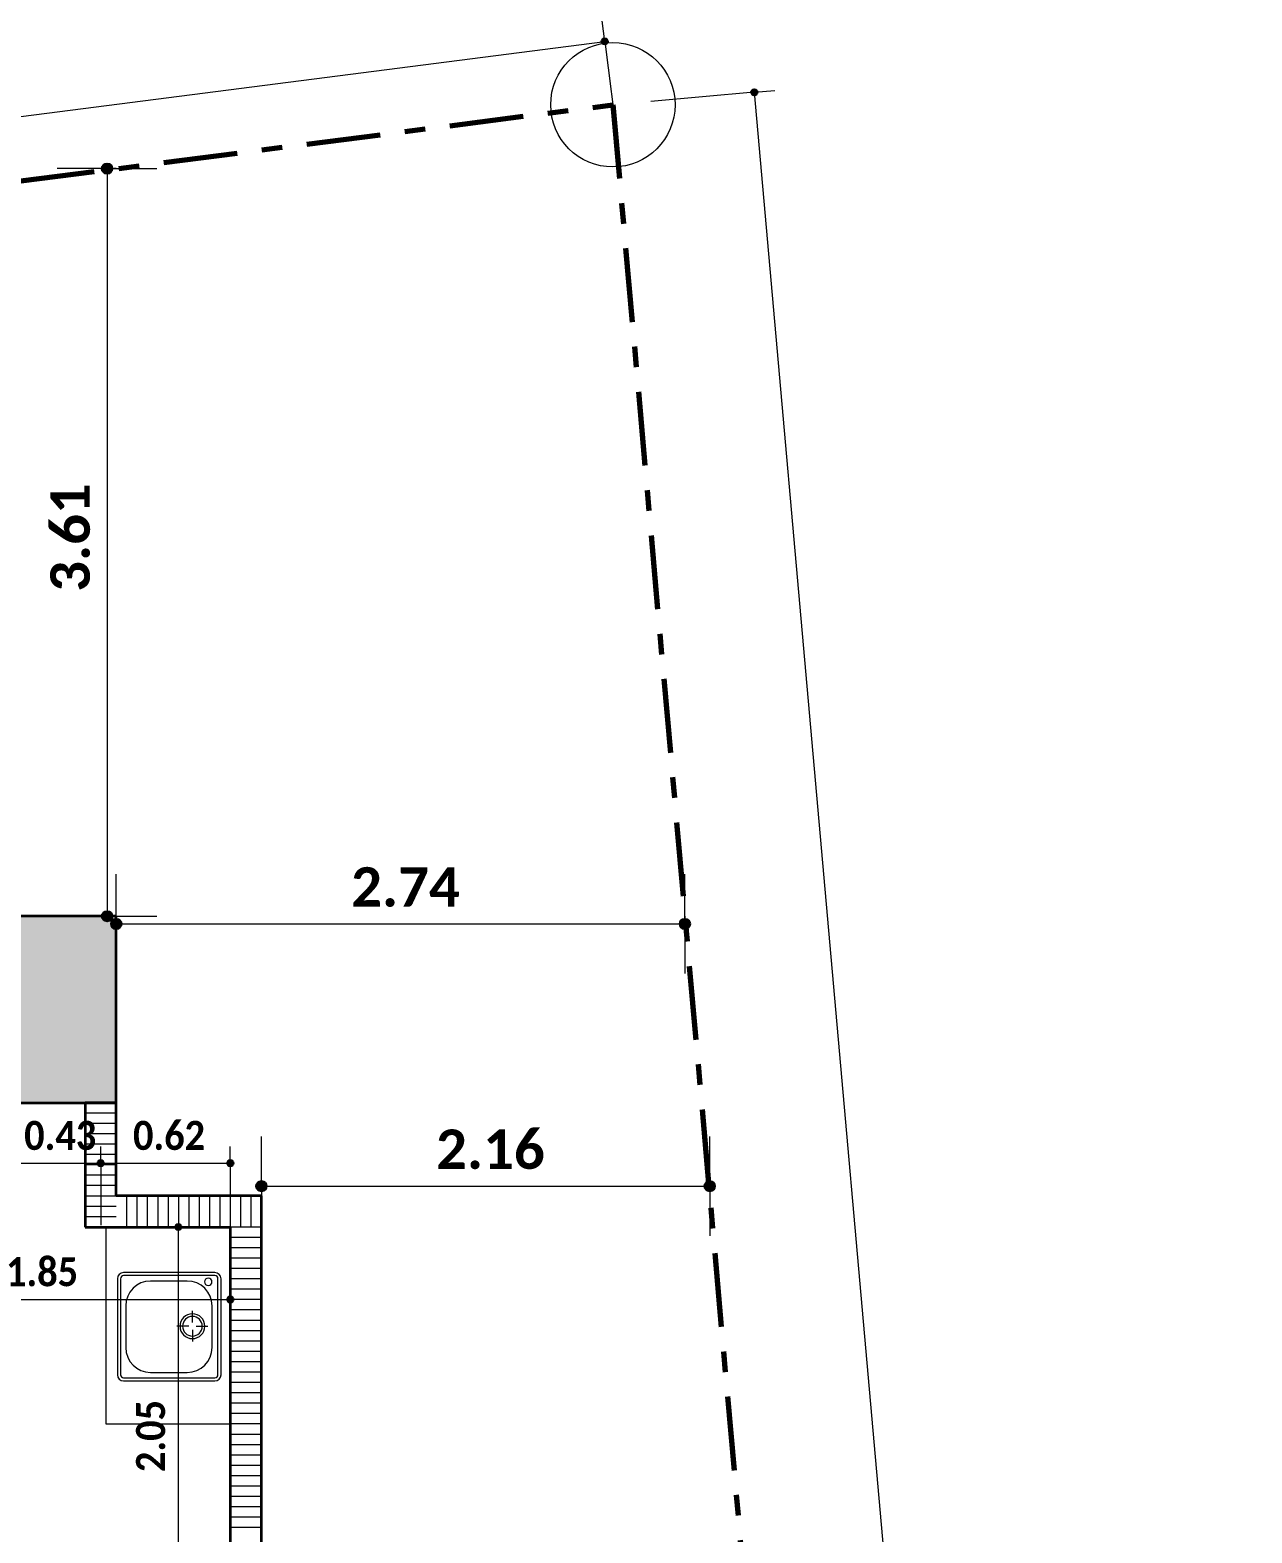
# Model space of a CAD drawing. Header units: metres. Extents: x -144 to 1000, y -717 to 29.
# Drawn here: x 801.36 to 807.26, y -551.35 to -544.1 of the extents above; entities that cross this region are included whole.
import ezdxf

# ---------------------------------------------------------------- set-up
doc = ezdxf.new("R2010")
doc.units = ezdxf.units.M
doc.linetypes.add('Dash Dot 3_16_', pattern=[0.595313, 0.357187, -0.119063, 0, -0.119063])
doc.layers.get('0').update_dxf_attribs({"color": 1})
for name, color, linetype, lineweight in [('A-ANNO-DIMS', 1, 'Continuous', 9), ('A-DETL', 1, 'Continuous', 9), ('A-DETL-THIN', 1, 'Continuous', 9), ('A-FLOR', 2, 'Continuous', 9), ('A-WALL', 4, 'Continuous', 9), ('P-SANR-FIXT', 1, 'Continuous', 9), ('S-COLS', 7, 'Continuous', 9)]:
    doc.layers.add(name, color=color, linetype=linetype, lineweight=lineweight)
doc.layers.add('A-WALL-PATT', color=7, linetype='Continuous', lineweight=35, true_color=0x9c9c9c)
doc.styles.add('Calibri_B_3', font='calibrib.ttf', dxfattribs={"height": 0.15})
doc.styles.add('Calibri_B_6', font='calibrib.ttf', dxfattribs={"width": 0.9})

# ---------------------------------------------------------------- blocks, each defined once
blk = doc.blocks.new('G')
at = {"layer": 'A-ANNO-DIMS', "lineweight": 25, "true_color": 0x0000ff}
h = blk.add_hatch(color=5, dxfattribs=at)
edge = h.paths.add_edge_path()
edge.add_arc((798.7265, -487.6486), 0.015, 0, 360)
h = blk.add_hatch(color=5, dxfattribs=at)
edge = h.paths.add_edge_path()
edge.add_arc((799.4475, -487.8937), 0.015, 0, 360)
h = blk.add_hatch(color=5, dxfattribs=at)
edge = h.paths.add_edge_path()
edge.add_arc((796.3261, -488.2624), 0.025, 0, 360)
h = blk.add_hatch(color=5, dxfattribs=at)
edge = h.paths.add_edge_path()
edge.add_arc((796.3261, -491.8694), 0.025, 0, 360)
h = blk.add_hatch(color=5, dxfattribs=at)
edge = h.paths.add_edge_path()
edge.add_arc((796.3708, -491.9066), 0.025, 0, 360)
h = blk.add_hatch(color=5, dxfattribs=at)
edge = h.paths.add_edge_path()
edge.add_arc((799.113, -491.9066), 0.025, 0, 360)
at = {"layer": 'A-ANNO-DIMS', "lineweight": 25}
h = blk.add_hatch(color=256, dxfattribs=at)
edge = h.paths.add_edge_path()
edge.add_arc((796.2958, -493.061), 0.015, 0, 360)
h = blk.add_hatch(color=256, dxfattribs=at)
edge = h.paths.add_edge_path()
edge.add_arc((796.2958, -493.061), 0.015, 0, 360)
h = blk.add_hatch(color=256, dxfattribs=at)
edge = h.paths.add_edge_path()
edge.add_arc((796.9206, -493.061), 0.015, 0, 360)
at = {"layer": 'A-ANNO-DIMS', "lineweight": 25, "true_color": 0x0000ff}
h = blk.add_hatch(color=5, dxfattribs=at)
edge = h.paths.add_edge_path()
edge.add_arc((797.0706, -493.172), 0.025, 0, 360)
h = blk.add_hatch(color=5, dxfattribs=at)
edge = h.paths.add_edge_path()
edge.add_arc((799.2327, -493.172), 0.025, 0, 360)
at = {"layer": 'A-ANNO-DIMS', "lineweight": 25}
h = blk.add_hatch(color=256, dxfattribs=at)
edge = h.paths.add_edge_path()
edge.add_arc((796.67, -493.3694), 0.015, 0, 360)
h = blk.add_hatch(color=256, dxfattribs=at)
edge = h.paths.add_edge_path()
edge.add_arc((796.9206, -493.7188), 0.015, 0, 360)
at = {"layer": 'S-COLS', "true_color": 0x5b5b5b}
h = blk.add_hatch(color=251, dxfattribs=at)
h.paths.add_polyline_path([(778.0708, -511.6194), (778.5708, -511.6194), (778.5708, -510.7194), (778.0708, -510.7194), (778.0708, -511.4434)])
h.paths.add_polyline_path([(796.3705, -511.6194), (796.3705, -510.7194), (795.8705, -510.7194), (795.8705, -511.6194), (796.3171, -511.6194)])
h.paths.add_polyline_path([(786.2708, -511.6194), (786.2708, -510.7194), (785.7708, -510.7194), (785.7708, -511.6194)])
h.paths.add_polyline_path([(778.1318, -503.9194), (778.5707, -503.9194), (778.5707, -503.2194), (778.0707, -503.2194), (778.0707, -503.9194)])
h.paths.add_polyline_path([(792.0709, -503.9194), (792.5709, -503.9194), (792.5707, -500.7694), (792.0709, -500.7694), (792.0709, -503.7694)])
h.paths.add_polyline_path([(795.9709, -503.9194), (796.3709, -503.9194), (796.3709, -503.2194), (795.9709, -503.2194), (795.9709, -503.7373)])
h.paths.add_polyline_path([(781.9705, -503.9194), (783.9707, -503.9194), (783.9704, -503.4194), (782.2705, -503.4194), (782.2705, -501.2694), (783.9709, -501.2694), (783.9709, -500.7694), (781.9705, -500.7694), (781.9705, -503.7722)])
h.paths.add_polyline_path([(786.2707, -503.9194), (786.2707, -503.0194), (785.7707, -503.0194), (785.7707, -503.9194), (785.9208, -503.9194)])
h.paths.add_polyline_path([(785.7709, -501.6694), (786.2709, -501.6694), (786.2709, -500.7694), (785.7709, -500.7694), (785.7709, -500.8094)])
h.paths.add_polyline_path([(778.0705, -501.4694), (778.5705, -501.4694), (778.5705, -500.7684), (778.0705, -500.7684), (778.0705, -500.8434)])
h.paths.add_polyline_path([(796.3708, -501.4694), (796.3709, -501.4694), (796.3708, -500.7684), (795.9709, -500.7694), (795.9709, -501.4694), (796.2464, -501.4694)])
h.paths.add_polyline_path([(786.1208, -492.7694), (786.2708, -492.7694), (786.2708, -491.8694), (785.7708, -491.8694), (785.7708, -492.7694), (786.0208, -492.7694)])
h.paths.add_polyline_path([(796.3708, -492.7694), (796.3708, -491.8694), (795.8708, -491.8694), (795.8708, -492.7694), (796.2958, -492.7694)])
h.paths.add_polyline_path([(779.1708, -492.1694), (779.1708, -491.6694), (778.2708, -491.6694), (778.2708, -492.1694), (778.7644, -492.1694)])
at = {"layer": 'A-ANNO-DIMS', "color": 5, "true_color": 0x0000ff}
for p, q in [((798.7265, -487.6486), (798.7138, -487.5494)), ((777.2511, -490.4124), (798.7265, -487.6486)), ((798.7265, -487.6486), (798.7903, -488.1445)), ((799.4475, -487.8937), (799.5472, -487.8849)), ((799.4475, -487.8937), (798.9495, -487.9379)), ((799.4475, -487.8937), (801.8479, -514.9675)), ((796.3261, -488.2624), (796.0861, -488.2624)), ((796.3261, -488.2624), (796.3261, -491.8694)), ((796.3261, -488.2624), (796.5661, -488.2624)), ((796.3708, -491.9066), (796.3708, -491.6666)), ((799.113, -491.9066), (799.113, -491.6666)), ((796.3261, -491.8694), (796.0861, -491.8694)), ((796.3261, -491.8694), (796.5661, -491.8694)), ((796.3708, -491.9066), (799.113, -491.9066)), ((796.3708, -491.9066), (796.3708, -492.1466)), ((799.113, -491.9066), (799.113, -492.1466)), ((797.0706, -493.172), (797.0706, -492.932)), ((799.2327, -493.172), (799.2327, -492.932)), ((797.0706, -493.172), (799.2327, -493.172)), ((797.0706, -493.172), (797.0706, -493.412)), ((799.2327, -493.172), (799.2327, -493.412))]:
    blk.add_line(p, q, dxfattribs=at)
at = {"layer": 'A-ANNO-DIMS'}
for p, q in [((796.2958, -493.061), (796.2958, -492.981)), ((796.2958, -493.061), (796.2958, -492.981)), ((796.9206, -493.061), (796.9206, -492.981)), ((795.8708, -493.061), (796.2958, -493.061)), ((796.2958, -493.061), (796.2958, -493.361)), ((796.2958, -493.061), (796.9206, -493.061)), ((796.2958, -493.061), (796.2958, -493.361)), ((796.9206, -493.061), (796.9206, -493.361)), ((796.67, -493.3694), (796.37, -493.3694)), ((796.67, -495.4194), (796.67, -493.3694)), ((796.67, -493.3694), (796.75, -493.3694)), ((796.9206, -493.7188), (796.9206, -493.4188)), ((795.0708, -493.7188), (796.9206, -493.7188)), ((796.9206, -493.7188), (796.9206, -493.7988))]:
    blk.add_line(p, q, dxfattribs=at)
at = {"layer": 'A-ANNO-DIMS', "color": 5, "lineweight": 25, "true_color": 0x0000ff}
for centre, radius in [((798.7265, -487.6486), 0.015), ((799.4475, -487.8937), 0.015), ((796.3261, -488.2624), 0.025), ((796.3261, -491.8694), 0.025), ((796.3708, -491.9066), 0.025), ((799.113, -491.9066), 0.025), ((797.0706, -493.172), 0.025), ((799.2327, -493.172), 0.025)]:
    blk.add_circle(centre, radius, dxfattribs=at)
at = {"layer": 'A-ANNO-DIMS', "lineweight": 25}
for centre in [(796.2958, -493.061), (796.2958, -493.061), (796.9206, -493.061), (796.67, -493.3694), (796.9206, -493.7188)]:
    blk.add_circle(centre, 0.015, dxfattribs=at)
at = {"layer": 'A-DETL', "color": 7, "linetype": 'Dash Dot 3_16_', "lineweight": 70}
for p, q in [((777.2904, -490.7179), (798.7658, -487.9542)), ((798.7658, -487.9542), (801.1662, -515.028))]:
    blk.add_line(p, q, dxfattribs=at)
at = {"layer": 'A-DETL', "color": 253, "true_color": 0xb6b6b6}
for p, q in [((796.3708, -488.2624), (796.2708, -488.2624)), ((799.113, -491.8697), (799.113, -492.0697)), ((799.2327, -493.2194), (799.2327, -493.3194))]:
    blk.add_line(p, q, dxfattribs=at)
at = {"layer": 'A-DETL-THIN'}
blk.add_circle((798.7658, -487.9542), 0.3, dxfattribs=at)
at = {"layer": 'A-FLOR'}
for p, q in [((796.3206, -493.3694), (796.3206, -494.3194)), ((796.3206, -494.3194), (796.9206, -494.3194))]:
    blk.add_line(p, q, dxfattribs=at)
at = {"layer": 'A-WALL', "lineweight": 35}
for p, q in [((796.2208, -492.7694), (796.2208, -493.3694)), ((796.3708, -492.7694), (796.2208, -492.7694)), ((796.3708, -493.2194), (796.3708, -492.7694)), ((797.0706, -493.2194), (796.3708, -493.2194)), ((797.0706, -496.0194), (797.0706, -493.2194)), ((796.2208, -493.3694), (796.9206, -493.3694)), ((796.9206, -493.3694), (796.9206, -495.4194))]:
    blk.add_line(p, q, dxfattribs=at)
at = {"layer": 'A-WALL-PATT', "color": 8, "lineweight": 5, "true_color": 0x727272}
for p, q in [((796.3708, -492.7695), (796.2208, -492.7695)), ((796.3708, -492.8195), (796.2208, -492.8195)), ((796.3708, -492.8695), (796.2208, -492.8695)), ((796.3708, -492.9195), (796.2208, -492.9195)), ((796.3708, -492.9695), (796.2208, -492.9695)), ((796.3708, -493.0195), (796.2208, -493.0195)), ((796.3708, -493.0695), (796.2208, -493.0695)), ((796.3708, -493.1195), (796.2208, -493.1195)), ((796.3708, -493.1695), (796.2208, -493.1695)), ((796.3708, -493.2195), (796.2208, -493.2195)), ((796.4204, -493.2194), (796.4204, -493.3694)), ((796.4704, -493.2194), (796.4704, -493.3694)), ((796.5204, -493.2194), (796.5204, -493.3694)), ((796.5704, -493.2194), (796.5704, -493.3694)), ((796.6204, -493.2194), (796.6204, -493.3694)), ((796.6704, -493.2194), (796.6704, -493.3694)), ((796.7204, -493.2194), (796.7204, -493.3694)), ((796.7704, -493.2194), (796.7704, -493.3694)), ((796.8204, -493.2194), (796.8204, -493.3694)), ((796.8704, -493.2194), (796.8704, -493.3694)), ((796.9204, -493.2194), (796.9204, -493.3694)), ((796.9704, -493.2194), (796.9704, -493.3694)), ((797.0204, -493.2194), (797.0204, -493.3694)), ((797.0704, -493.2194), (797.0704, -493.3694)), ((796.3708, -493.2695), (796.2208, -493.2695)), ((796.3708, -493.3195), (796.2208, -493.3195)), ((797.0706, -493.3695), (796.9206, -493.3695)), ((797.0706, -493.4195), (796.9206, -493.4195)), ((797.0706, -493.4695), (796.9206, -493.4695)), ((797.0706, -493.5195), (796.9206, -493.5195)), ((797.0706, -493.5695), (796.9206, -493.5695)), ((797.0706, -493.6195), (796.9206, -493.6195)), ((797.0706, -493.6695), (796.9206, -493.6695)), ((797.0706, -493.7195), (796.9206, -493.7195)), ((797.0706, -493.7695), (796.9206, -493.7695)), ((797.0706, -493.8195), (796.9206, -493.8195)), ((797.0706, -493.8695), (796.9206, -493.8695)), ((797.0706, -493.9195), (796.9206, -493.9195)), ((797.0706, -493.9695), (796.9206, -493.9695)), ((797.0706, -494.0195), (796.9206, -494.0195)), ((797.0706, -494.0695), (796.9206, -494.0695)), ((797.0706, -494.1195), (796.9206, -494.1195)), ((797.0706, -494.1695), (796.9206, -494.1695)), ((797.0706, -494.2195), (796.9206, -494.2195)), ((797.0706, -494.2695), (796.9206, -494.2695)), ((797.0706, -494.3195), (796.9206, -494.3195)), ((797.0706, -494.3695), (796.9206, -494.3695)), ((797.0706, -494.4195), (796.9206, -494.4195)), ((797.0706, -494.4695), (796.9206, -494.4695)), ((797.0706, -494.5195), (796.9206, -494.5195)), ((797.0706, -494.5695), (796.9206, -494.5695)), ((797.0706, -494.6195), (796.9206, -494.6195)), ((797.0706, -494.6695), (796.9206, -494.6695)), ((797.0706, -494.7195), (796.9206, -494.7195)), ((797.0706, -494.7695), (796.9206, -494.7695)), ((797.0706, -494.8195), (796.9206, -494.8195))]:
    blk.add_line(p, q, dxfattribs=at)
at = {"layer": 'P-SANR-FIXT'}
for p, q in [((796.8459, -493.5887), (796.4059, -493.5887)), ((796.8459, -493.6037), (796.4059, -493.6037)), ((796.3759, -493.6187), (796.3759, -494.0819)), ((796.3909, -493.6187), (796.3909, -494.0819)), ((796.7131, -493.6298), (796.5363, -493.6298)), ((796.8609, -494.0819), (796.8609, -493.6187)), ((796.8759, -494.0819), (796.8759, -493.6187)), ((796.4163, -493.7498), (796.4163, -493.9508)), ((796.8331, -493.9508), (796.8331, -493.7498)), ((796.7379, -493.8297), (796.7379, -493.7732)), ((796.7199, -493.8477), (796.6634, -493.8477)), ((796.7379, -493.8658), (796.7379, -493.9222)), ((796.756, -493.8477), (796.8124, -493.8477)), ((796.4059, -494.0969), (796.8459, -494.0969)), ((796.4059, -494.1119), (796.8459, -494.1119)), ((796.5363, -494.0708), (796.7131, -494.0708))]:
    blk.add_line(p, q, dxfattribs=at)
for centre, radius, start, end in [((796.4059, -493.6187), 0.03, 90, 180), ((796.4059, -493.6187), 0.015, 90, 180), ((796.8142, -493.6335), 0.0181, 90, 270), ((796.8142, -493.6335), 0.0181, 270, 90), ((796.8459, -493.6187), 0.03, 0, 90), ((796.8459, -493.6187), 0.015, 0, 90), ((796.5363, -493.7498), 0.12, 90, 180), ((796.7131, -493.7498), 0.12, 0, 90), ((796.7379, -493.8477), 0.0599, 90, 270), ((796.7379, -493.8477), 0.0474, 90, 270), ((796.7379, -493.8477), 0.0599, 270, 90), ((796.7379, -493.8477), 0.0474, 270, 90), ((796.5363, -493.9508), 0.12, 180, 270), ((796.7131, -493.9508), 0.12, 270, 0), ((796.4059, -494.0819), 0.03, 180, 270), ((796.4059, -494.0819), 0.015, 180, 270), ((796.8459, -494.0819), 0.015, 270, 0), ((796.8459, -494.0819), 0.03, 270, 0)]:
    blk.add_arc(centre, radius, start, end, dxfattribs=at)
at = {"layer": 'S-COLS', "lineweight": 35}
for p, q in [((796.3708, -491.8694), (795.8708, -491.8694)), ((796.3708, -492.7694), (796.3708, -491.8694)), ((795.8708, -492.7694), (796.3708, -492.7694))]:
    blk.add_line(p, q, dxfattribs=at)
at = {"layer": 'A-ANNO-DIMS', "color": 5, "true_color": 0x0000ff, "insert": (796.0527, -490.3043), "char_height": 0.19, "width": 0.572076, "attachment_point": 1, "rotation": 90, "line_spacing_factor": 1.158048, "style": 'Calibri_B_3'}
blk.add_mtext('3.61', dxfattribs=at)
at = {"layer": 'A-ANNO-DIMS', "color": 5, "true_color": 0x0000ff, "char_height": 0.19, "width": 0.572076, "attachment_point": 1, "line_spacing_factor": 1.158048, "style": 'Calibri_B_3'}
for s, insert in [('2.74', (797.5035, -491.6332)), ('2.16', (797.9133, -492.8987))]:
    blk.add_mtext(s, dxfattribs=dict(at, insert=insert))
at = {"layer": 'A-ANNO-DIMS', "char_height": 0.14, "width": 0.376134, "attachment_point": 1, "line_spacing_factor": 1.158048, "style": 'Calibri_B_6'}
for s, insert in [('0.43', (795.9265, -492.857)), ('0.62', (796.4515, -492.857)), ('1.85', (795.839, -493.5148))]:
    blk.add_mtext(s, dxfattribs=dict(at, insert=insert))
at = {"layer": 'A-ANNO-DIMS', "insert": (796.466, -494.5512), "char_height": 0.14, "width": 0.376134, "attachment_point": 1, "rotation": 90, "line_spacing_factor": 1.158048, "style": 'Calibri_B_6'}
blk.add_mtext('2.05', dxfattribs=at)

msp = doc.modelspace()

# ---------------------------------------------------------------- block references
at = {"color": 3}
msp.add_blockref('G', (5.408, -56.5064), dxfattribs=at)

doc.saveas('drawing.dxf')
